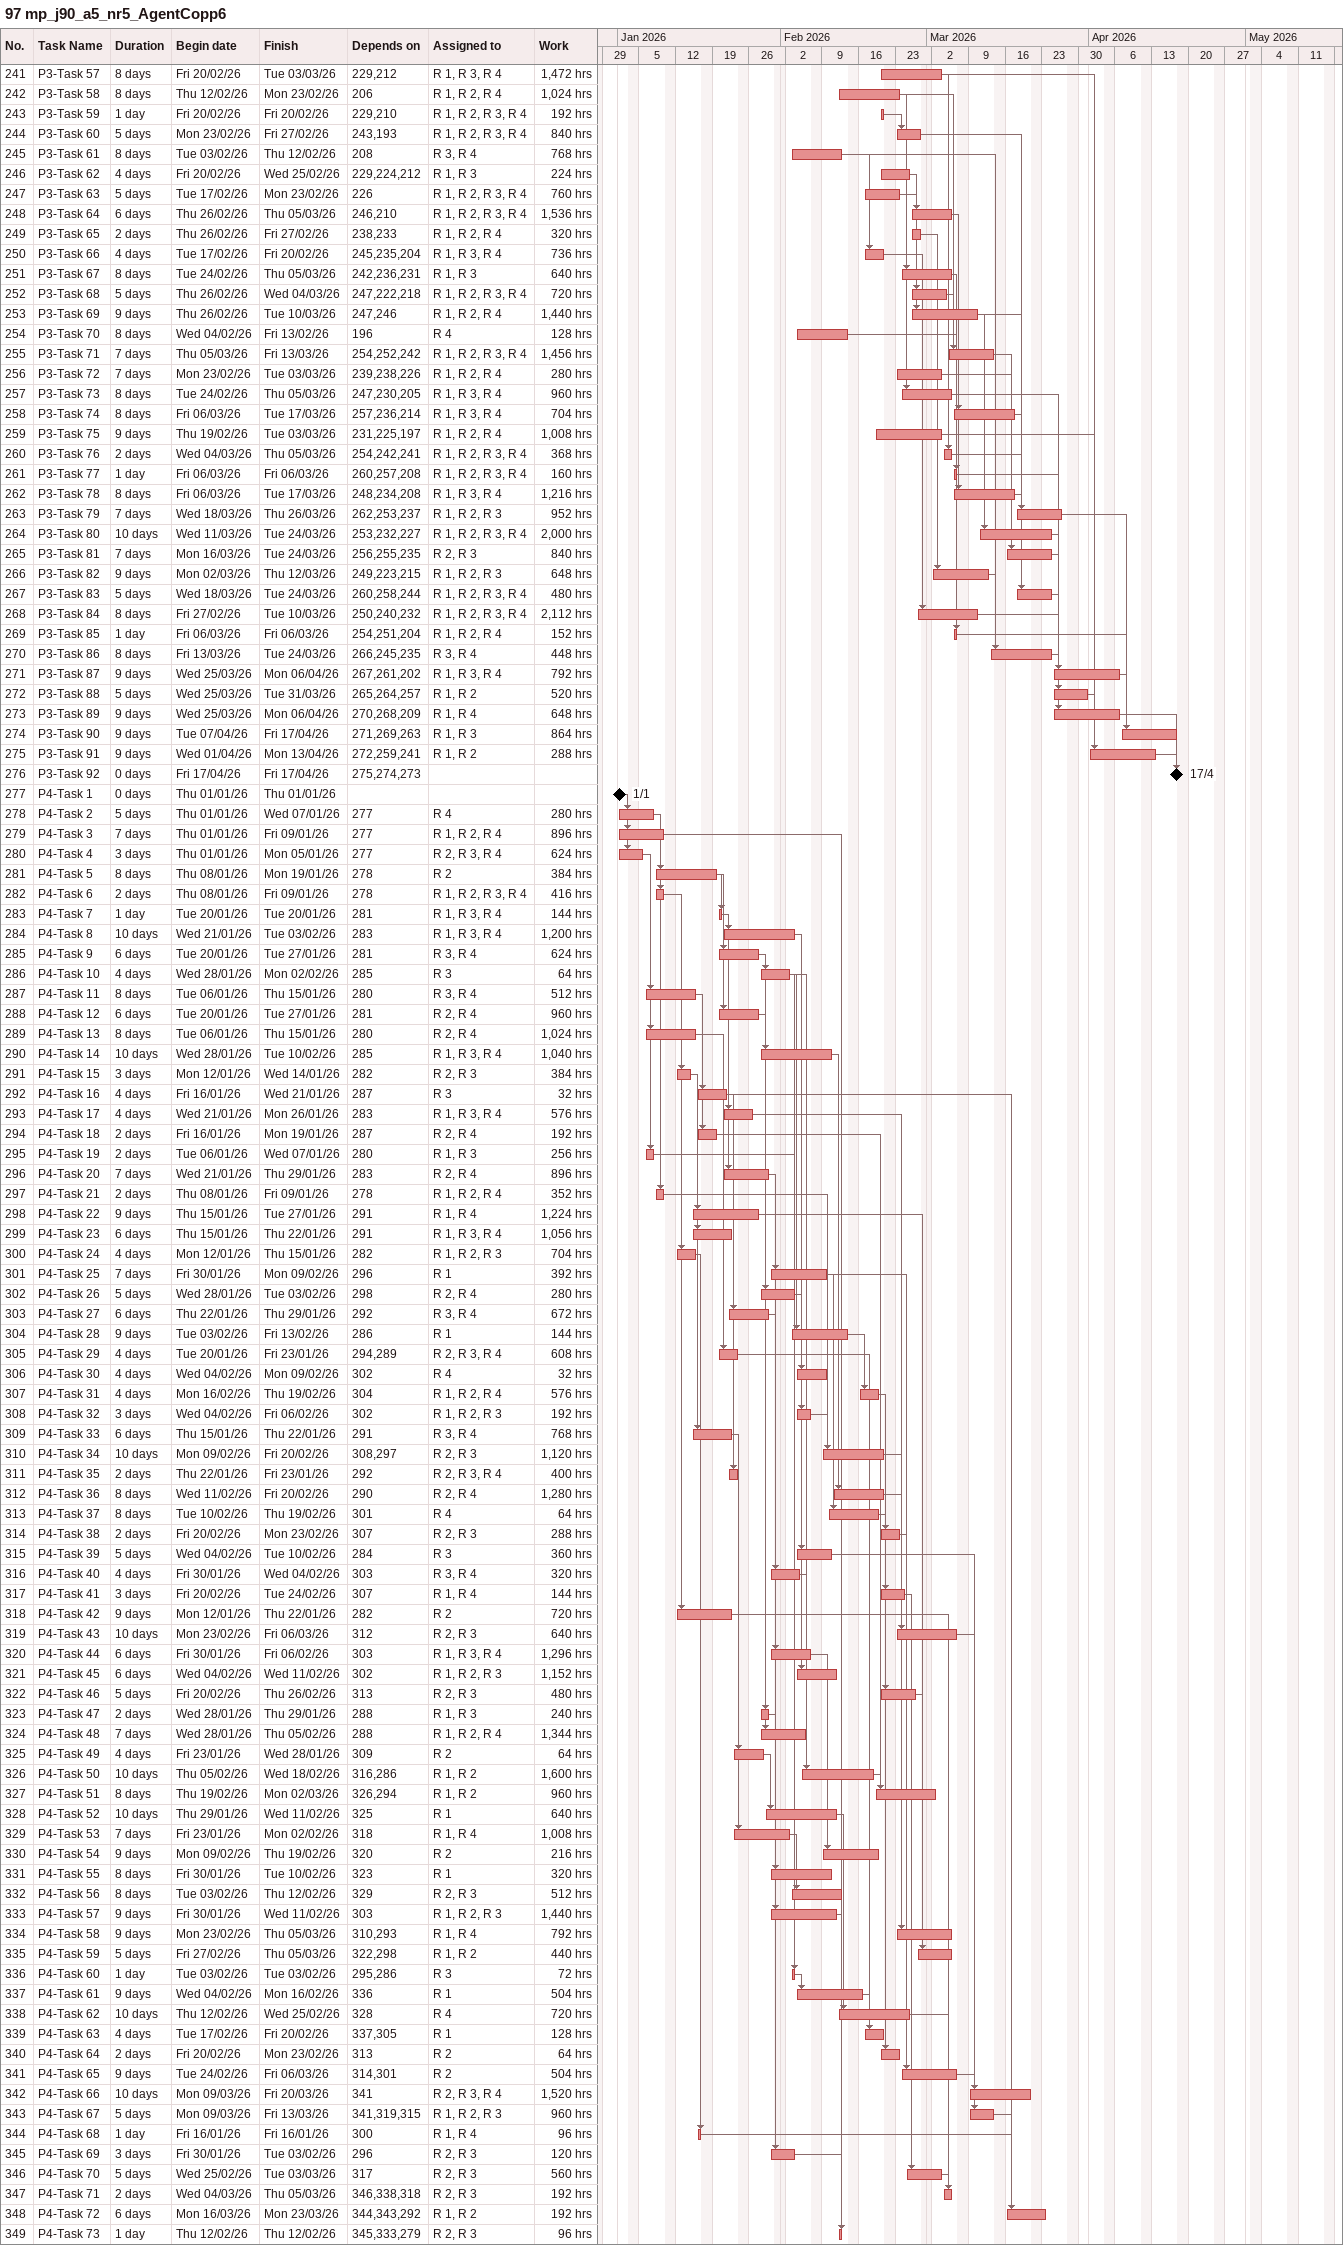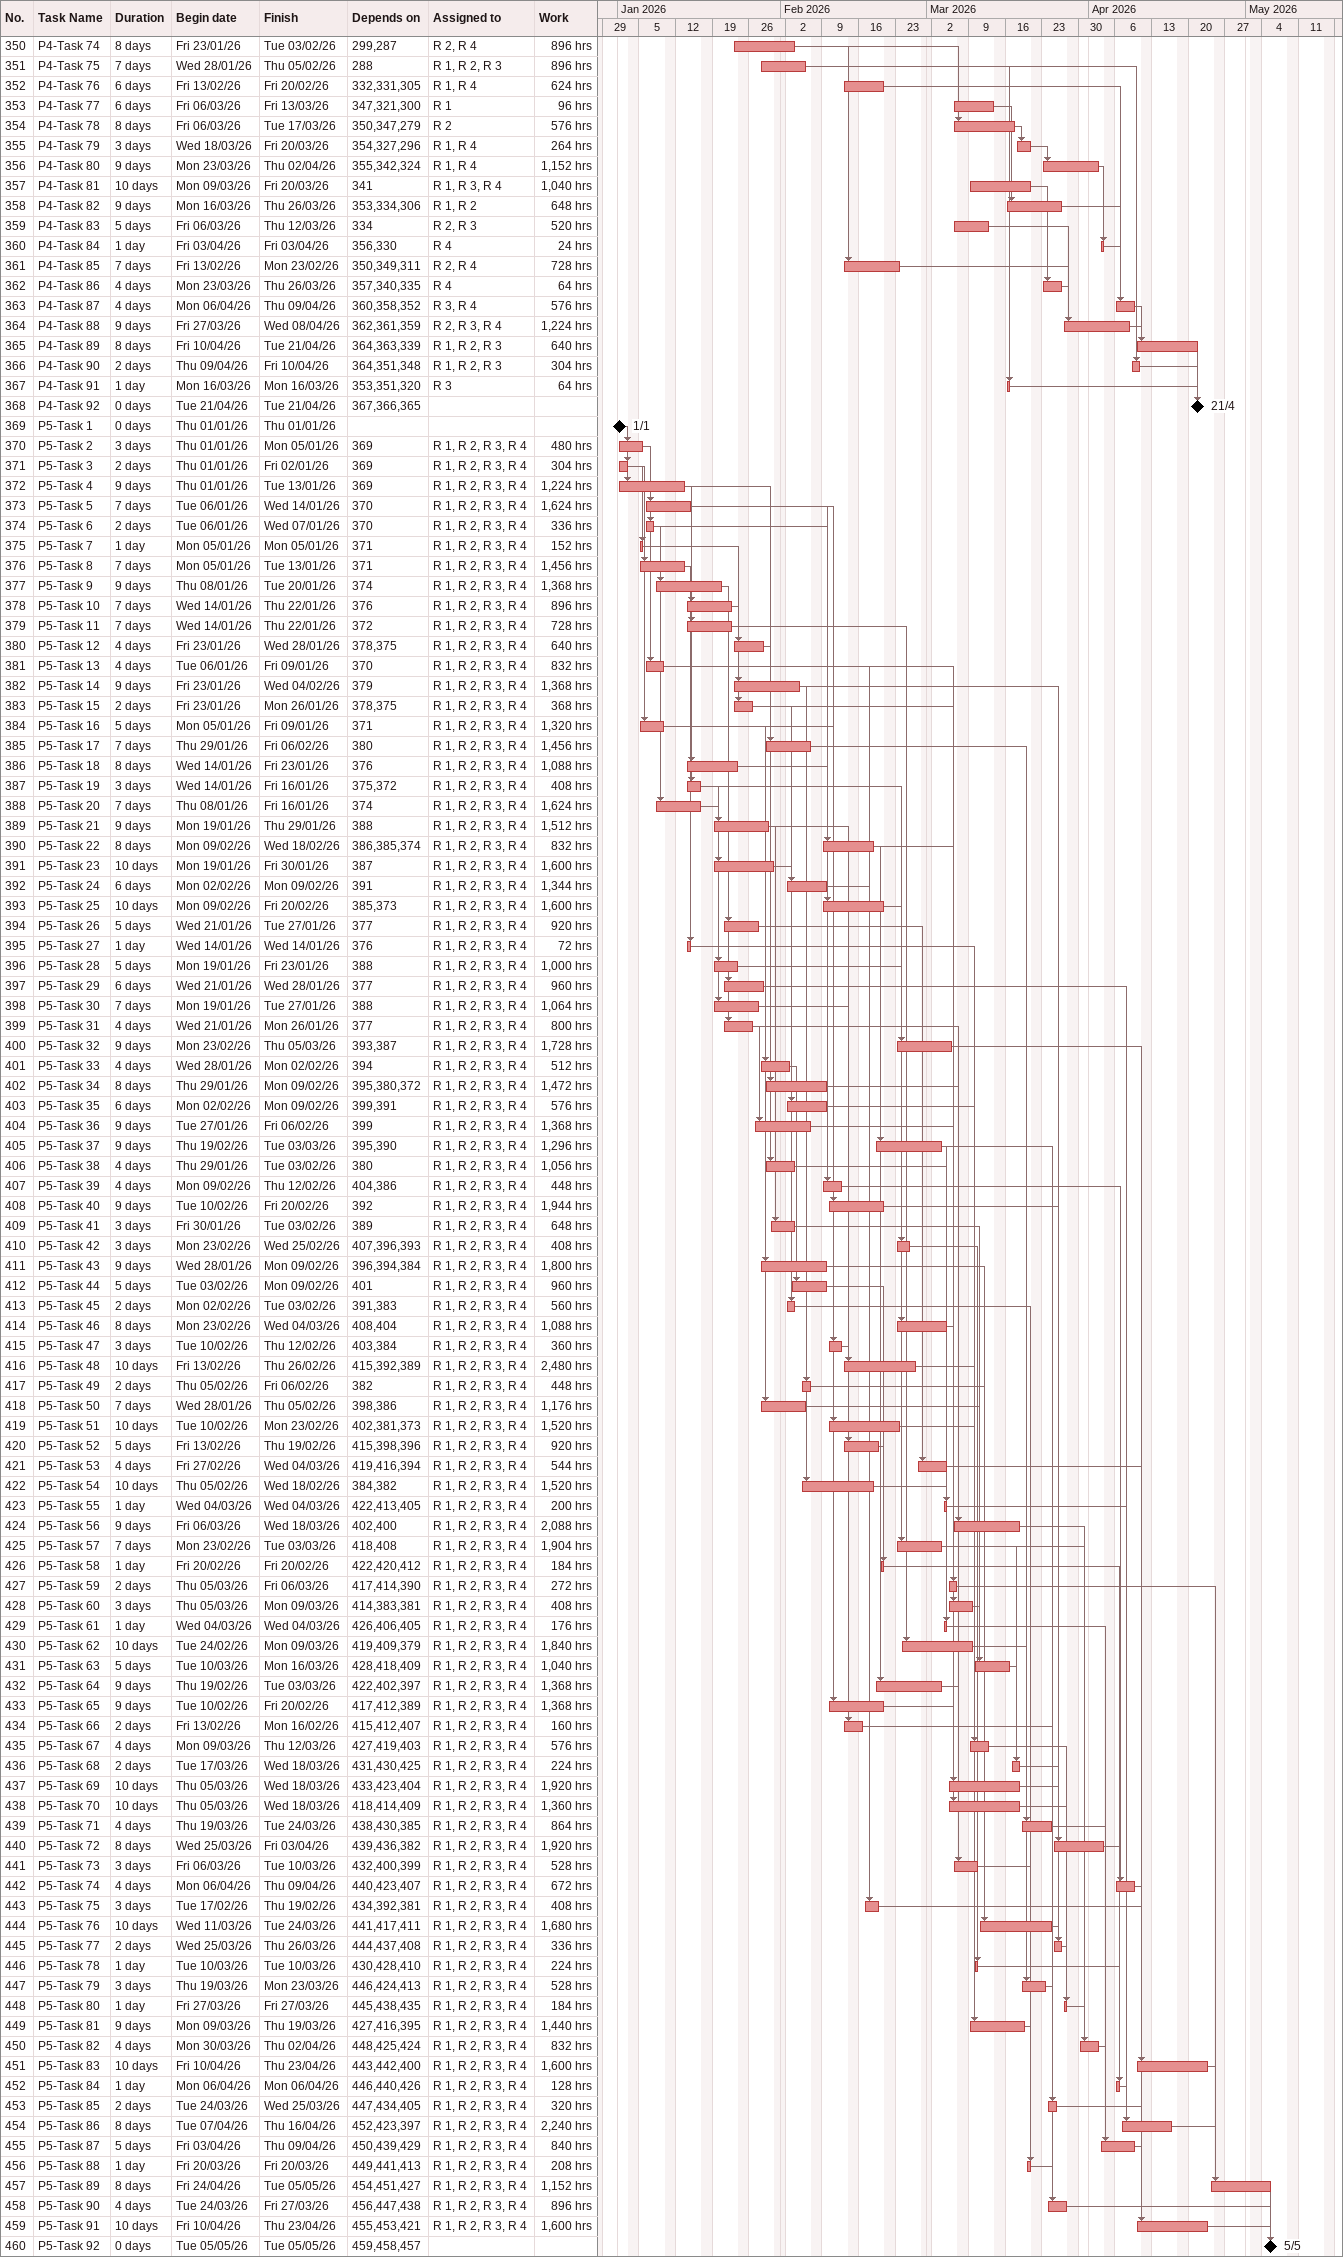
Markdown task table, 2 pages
97 mp_j90_a5_nr5_AgentCopp6

| ID | Task | Duration | Start | Finish | Predecessors | Resources | Work (h) |
|---|---|---|---|---|---|---|---|
| 241 | P3-Task 57 | 8d | 2026-02-20 | 2026-03-03 | 229, 212 | R 1, R 3, R 4 | 1472 |
| 242 | P3-Task 58 | 8d | 2026-02-12 | 2026-02-23 | 206 | R 1, R 2, R 4 | 1024 |
| 243 | P3-Task 59 | 1d | 2026-02-20 | 2026-02-20 | 229, 210 | R 1, R 2, R 3, R 4 | 192 |
| 244 | P3-Task 60 | 5d | 2026-02-23 | 2026-02-27 | 243, 193 | R 1, R 2, R 3, R 4 | 840 |
| 245 | P3-Task 61 | 8d | 2026-02-03 | 2026-02-12 | 208 | R 3, R 4 | 768 |
| 246 | P3-Task 62 | 4d | 2026-02-20 | 2026-02-25 | 229, 224, 212 | R 1, R 3 | 224 |
| 247 | P3-Task 63 | 5d | 2026-02-17 | 2026-02-23 | 226 | R 1, R 2, R 3, R 4 | 760 |
| 248 | P3-Task 64 | 6d | 2026-02-26 | 2026-03-05 | 246, 210 | R 1, R 2, R 3, R 4 | 1536 |
| 249 | P3-Task 65 | 2d | 2026-02-26 | 2026-02-27 | 238, 233 | R 1, R 2, R 4 | 320 |
| 250 | P3-Task 66 | 4d | 2026-02-17 | 2026-02-20 | 245, 235, 204 | R 1, R 3, R 4 | 736 |
| 251 | P3-Task 67 | 8d | 2026-02-24 | 2026-03-05 | 242, 236, 231 | R 1, R 3 | 640 |
| 252 | P3-Task 68 | 5d | 2026-02-26 | 2026-03-04 | 247, 222, 218 | R 1, R 2, R 3, R 4 | 720 |
| 253 | P3-Task 69 | 9d | 2026-02-26 | 2026-03-10 | 247, 246 | R 1, R 2, R 4 | 1440 |
| 254 | P3-Task 70 | 8d | 2026-02-04 | 2026-02-13 | 196 | R 4 | 128 |
| 255 | P3-Task 71 | 7d | 2026-03-05 | 2026-03-13 | 254, 252, 242 | R 1, R 2, R 3, R 4 | 1456 |
| 256 | P3-Task 72 | 7d | 2026-02-23 | 2026-03-03 | 239, 238, 226 | R 1, R 2, R 4 | 280 |
| 257 | P3-Task 73 | 8d | 2026-02-24 | 2026-03-05 | 247, 230, 205 | R 1, R 3, R 4 | 960 |
| 258 | P3-Task 74 | 8d | 2026-03-06 | 2026-03-17 | 257, 236, 214 | R 1, R 3, R 4 | 704 |
| 259 | P3-Task 75 | 9d | 2026-02-19 | 2026-03-03 | 231, 225, 197 | R 1, R 2, R 4 | 1008 |
| 260 | P3-Task 76 | 2d | 2026-03-04 | 2026-03-05 | 254, 242, 241 | R 1, R 2, R 3, R 4 | 368 |
| 261 | P3-Task 77 | 1d | 2026-03-06 | 2026-03-06 | 260, 257, 208 | R 1, R 2, R 3, R 4 | 160 |
| 262 | P3-Task 78 | 8d | 2026-03-06 | 2026-03-17 | 248, 234, 208 | R 1, R 3, R 4 | 1216 |
| 263 | P3-Task 79 | 7d | 2026-03-18 | 2026-03-26 | 262, 253, 237 | R 1, R 2, R 3 | 952 |
| 264 | P3-Task 80 | 10d | 2026-03-11 | 2026-03-24 | 253, 232, 227 | R 1, R 2, R 3, R 4 | 2000 |
| 265 | P3-Task 81 | 7d | 2026-03-16 | 2026-03-24 | 256, 255, 235 | R 2, R 3 | 840 |
| 266 | P3-Task 82 | 9d | 2026-03-02 | 2026-03-12 | 249, 223, 215 | R 1, R 2, R 3 | 648 |
| 267 | P3-Task 83 | 5d | 2026-03-18 | 2026-03-24 | 260, 258, 244 | R 1, R 2, R 3, R 4 | 480 |
| 268 | P3-Task 84 | 8d | 2026-02-27 | 2026-03-10 | 250, 240, 232 | R 1, R 2, R 3, R 4 | 2112 |
| 269 | P3-Task 85 | 1d | 2026-03-06 | 2026-03-06 | 254, 251, 204 | R 1, R 2, R 4 | 152 |
| 270 | P3-Task 86 | 8d | 2026-03-13 | 2026-03-24 | 266, 245, 235 | R 3, R 4 | 448 |
| 271 | P3-Task 87 | 9d | 2026-03-25 | 2026-04-06 | 267, 261, 202 | R 1, R 3, R 4 | 792 |
| 272 | P3-Task 88 | 5d | 2026-03-25 | 2026-03-31 | 265, 264, 257 | R 1, R 2 | 520 |
| 273 | P3-Task 89 | 9d | 2026-03-25 | 2026-04-06 | 270, 268, 209 | R 1, R 4 | 648 |
| 274 | P3-Task 90 | 9d | 2026-04-07 | 2026-04-17 | 271, 269, 263 | R 1, R 3 | 864 |
| 275 | P3-Task 91 | 9d | 2026-04-01 | 2026-04-13 | 272, 259, 241 | R 1, R 2 | 288 |
| 276 | P3-Task 92 | 0d | 2026-04-17 | 2026-04-17 | 275, 274, 273 |  |  |
| 277 | P4-Task 1 | 0d | 2026-01-01 | 2026-01-01 |  |  |  |
| 278 | P4-Task 2 | 5d | 2026-01-01 | 2026-01-07 | 277 | R 4 | 280 |
| 279 | P4-Task 3 | 7d | 2026-01-01 | 2026-01-09 | 277 | R 1, R 2, R 4 | 896 |
| 280 | P4-Task 4 | 3d | 2026-01-01 | 2026-01-05 | 277 | R 2, R 3, R 4 | 624 |
| 281 | P4-Task 5 | 8d | 2026-01-08 | 2026-01-19 | 278 | R 2 | 384 |
| 282 | P4-Task 6 | 2d | 2026-01-08 | 2026-01-09 | 278 | R 1, R 2, R 3, R 4 | 416 |
| 283 | P4-Task 7 | 1d | 2026-01-20 | 2026-01-20 | 281 | R 1, R 3, R 4 | 144 |
| 284 | P4-Task 8 | 10d | 2026-01-21 | 2026-02-03 | 283 | R 1, R 3, R 4 | 1200 |
| 285 | P4-Task 9 | 6d | 2026-01-20 | 2026-01-27 | 281 | R 3, R 4 | 624 |
| 286 | P4-Task 10 | 4d | 2026-01-28 | 2026-02-02 | 285 | R 3 | 64 |
| 287 | P4-Task 11 | 8d | 2026-01-06 | 2026-01-15 | 280 | R 3, R 4 | 512 |
| 288 | P4-Task 12 | 6d | 2026-01-20 | 2026-01-27 | 281 | R 2, R 4 | 960 |
| 289 | P4-Task 13 | 8d | 2026-01-06 | 2026-01-15 | 280 | R 2, R 4 | 1024 |
| 290 | P4-Task 14 | 10d | 2026-01-28 | 2026-02-10 | 285 | R 1, R 3, R 4 | 1040 |
| 291 | P4-Task 15 | 3d | 2026-01-12 | 2026-01-14 | 282 | R 2, R 3 | 384 |
| 292 | P4-Task 16 | 4d | 2026-01-16 | 2026-01-21 | 287 | R 3 | 32 |
| 293 | P4-Task 17 | 4d | 2026-01-21 | 2026-01-26 | 283 | R 1, R 3, R 4 | 576 |
| 294 | P4-Task 18 | 2d | 2026-01-16 | 2026-01-19 | 287 | R 2, R 4 | 192 |
| 295 | P4-Task 19 | 2d | 2026-01-06 | 2026-01-07 | 280 | R 1, R 3 | 256 |
| 296 | P4-Task 20 | 7d | 2026-01-21 | 2026-01-29 | 283 | R 2, R 4 | 896 |
| 297 | P4-Task 21 | 2d | 2026-01-08 | 2026-01-09 | 278 | R 1, R 2, R 4 | 352 |
| 298 | P4-Task 22 | 9d | 2026-01-15 | 2026-01-27 | 291 | R 1, R 4 | 1224 |
| 299 | P4-Task 23 | 6d | 2026-01-15 | 2026-01-22 | 291 | R 1, R 3, R 4 | 1056 |
| 300 | P4-Task 24 | 4d | 2026-01-12 | 2026-01-15 | 282 | R 1, R 2, R 3 | 704 |
| 301 | P4-Task 25 | 7d | 2026-01-30 | 2026-02-09 | 296 | R 1 | 392 |
| 302 | P4-Task 26 | 5d | 2026-01-28 | 2026-02-03 | 298 | R 2, R 4 | 280 |
| 303 | P4-Task 27 | 6d | 2026-01-22 | 2026-01-29 | 292 | R 3, R 4 | 672 |
| 304 | P4-Task 28 | 9d | 2026-02-03 | 2026-02-13 | 286 | R 1 | 144 |
| 305 | P4-Task 29 | 4d | 2026-01-20 | 2026-01-23 | 294, 289 | R 2, R 3, R 4 | 608 |
| 306 | P4-Task 30 | 4d | 2026-02-04 | 2026-02-09 | 302 | R 4 | 32 |
| 307 | P4-Task 31 | 4d | 2026-02-16 | 2026-02-19 | 304 | R 1, R 2, R 4 | 576 |
| 308 | P4-Task 32 | 3d | 2026-02-04 | 2026-02-06 | 302 | R 1, R 2, R 3 | 192 |
| 309 | P4-Task 33 | 6d | 2026-01-15 | 2026-01-22 | 291 | R 3, R 4 | 768 |
| 310 | P4-Task 34 | 10d | 2026-02-09 | 2026-02-20 | 308, 297 | R 2, R 3 | 1120 |
| 311 | P4-Task 35 | 2d | 2026-01-22 | 2026-01-23 | 292 | R 2, R 3, R 4 | 400 |
| 312 | P4-Task 36 | 8d | 2026-02-11 | 2026-02-20 | 290 | R 2, R 4 | 1280 |
| 313 | P4-Task 37 | 8d | 2026-02-10 | 2026-02-19 | 301 | R 4 | 64 |
| 314 | P4-Task 38 | 2d | 2026-02-20 | 2026-02-23 | 307 | R 2, R 3 | 288 |
| 315 | P4-Task 39 | 5d | 2026-02-04 | 2026-02-10 | 284 | R 3 | 360 |
| 316 | P4-Task 40 | 4d | 2026-01-30 | 2026-02-04 | 303 | R 3, R 4 | 320 |
| 317 | P4-Task 41 | 3d | 2026-02-20 | 2026-02-24 | 307 | R 1, R 4 | 144 |
| 318 | P4-Task 42 | 9d | 2026-01-12 | 2026-01-22 | 282 | R 2 | 720 |
| 319 | P4-Task 43 | 10d | 2026-02-23 | 2026-03-06 | 312 | R 2, R 3 | 640 |
| 320 | P4-Task 44 | 6d | 2026-01-30 | 2026-02-06 | 303 | R 1, R 3, R 4 | 1296 |
| 321 | P4-Task 45 | 6d | 2026-02-04 | 2026-02-11 | 302 | R 1, R 2, R 3 | 1152 |
| 322 | P4-Task 46 | 5d | 2026-02-20 | 2026-02-26 | 313 | R 2, R 3 | 480 |
| 323 | P4-Task 47 | 2d | 2026-01-28 | 2026-01-29 | 288 | R 1, R 3 | 240 |
| 324 | P4-Task 48 | 7d | 2026-01-28 | 2026-02-05 | 288 | R 1, R 2, R 4 | 1344 |
| 325 | P4-Task 49 | 4d | 2026-01-23 | 2026-01-28 | 309 | R 2 | 64 |
| 326 | P4-Task 50 | 10d | 2026-02-05 | 2026-02-18 | 316, 286 | R 1, R 2 | 1600 |
| 327 | P4-Task 51 | 8d | 2026-02-19 | 2026-03-02 | 326, 294 | R 1, R 2 | 960 |
| 328 | P4-Task 52 | 10d | 2026-01-29 | 2026-02-11 | 325 | R 1 | 640 |
| 329 | P4-Task 53 | 7d | 2026-01-23 | 2026-02-02 | 318 | R 1, R 4 | 1008 |
| 330 | P4-Task 54 | 9d | 2026-02-09 | 2026-02-19 | 320 | R 2 | 216 |
| 331 | P4-Task 55 | 8d | 2026-01-30 | 2026-02-10 | 323 | R 1 | 320 |
| 332 | P4-Task 56 | 8d | 2026-02-03 | 2026-02-12 | 329 | R 2, R 3 | 512 |
| 333 | P4-Task 57 | 9d | 2026-01-30 | 2026-02-11 | 303 | R 1, R 2, R 3 | 1440 |
| 334 | P4-Task 58 | 9d | 2026-02-23 | 2026-03-05 | 310, 293 | R 1, R 4 | 792 |
| 335 | P4-Task 59 | 5d | 2026-02-27 | 2026-03-05 | 322, 298 | R 1, R 2 | 440 |
| 336 | P4-Task 60 | 1d | 2026-02-03 | 2026-02-03 | 295, 286 | R 3 | 72 |
| 337 | P4-Task 61 | 9d | 2026-02-04 | 2026-02-16 | 336 | R 1 | 504 |
| 338 | P4-Task 62 | 10d | 2026-02-12 | 2026-02-25 | 328 | R 4 | 720 |
| 339 | P4-Task 63 | 4d | 2026-02-17 | 2026-02-20 | 337, 305 | R 1 | 128 |
| 340 | P4-Task 64 | 2d | 2026-02-20 | 2026-02-23 | 313 | R 2 | 64 |
| 341 | P4-Task 65 | 9d | 2026-02-24 | 2026-03-06 | 314, 301 | R 2 | 504 |
| 342 | P4-Task 66 | 10d | 2026-03-09 | 2026-03-20 | 341 | R 2, R 3, R 4 | 1520 |
| 343 | P4-Task 67 | 5d | 2026-03-09 | 2026-03-13 | 341, 319, 315 | R 1, R 2, R 3 | 960 |
| 344 | P4-Task 68 | 1d | 2026-01-16 | 2026-01-16 | 300 | R 1, R 4 | 96 |
| 345 | P4-Task 69 | 3d | 2026-01-30 | 2026-02-03 | 296 | R 2, R 3 | 120 |
| 346 | P4-Task 70 | 5d | 2026-02-25 | 2026-03-03 | 317 | R 2, R 3 | 560 |
| 347 | P4-Task 71 | 2d | 2026-03-04 | 2026-03-05 | 346, 338, 318 | R 2, R 3 | 192 |
| 348 | P4-Task 72 | 6d | 2026-03-16 | 2026-03-23 | 344, 343, 292 | R 1, R 2 | 192 |
| 349 | P4-Task 73 | 1d | 2026-02-12 | 2026-02-12 | 345, 333, 279 | R 2, R 3 | 96 |
| 350 | P4-Task 74 | 8d | 2026-01-23 | 2026-02-03 | 299, 287 | R 2, R 4 | 896 |
| 351 | P4-Task 75 | 7d | 2026-01-28 | 2026-02-05 | 288 | R 1, R 2, R 3 | 896 |
| 352 | P4-Task 76 | 6d | 2026-02-13 | 2026-02-20 | 332, 331, 305 | R 1, R 4 | 624 |
| 353 | P4-Task 77 | 6d | 2026-03-06 | 2026-03-13 | 347, 321, 300 | R 1 | 96 |
| 354 | P4-Task 78 | 8d | 2026-03-06 | 2026-03-17 | 350, 347, 279 | R 2 | 576 |
| 355 | P4-Task 79 | 3d | 2026-03-18 | 2026-03-20 | 354, 327, 296 | R 1, R 4 | 264 |
| 356 | P4-Task 80 | 9d | 2026-03-23 | 2026-04-02 | 355, 342, 324 | R 1, R 4 | 1152 |
| 357 | P4-Task 81 | 10d | 2026-03-09 | 2026-03-20 | 341 | R 1, R 3, R 4 | 1040 |
| 358 | P4-Task 82 | 9d | 2026-03-16 | 2026-03-26 | 353, 334, 306 | R 1, R 2 | 648 |
| 359 | P4-Task 83 | 5d | 2026-03-06 | 2026-03-12 | 334 | R 2, R 3 | 520 |
| 360 | P4-Task 84 | 1d | 2026-04-03 | 2026-04-03 | 356, 330 | R 4 | 24 |
| 361 | P4-Task 85 | 7d | 2026-02-13 | 2026-02-23 | 350, 349, 311 | R 2, R 4 | 728 |
| 362 | P4-Task 86 | 4d | 2026-03-23 | 2026-03-26 | 357, 340, 335 | R 4 | 64 |
| 363 | P4-Task 87 | 4d | 2026-04-06 | 2026-04-09 | 360, 358, 352 | R 3, R 4 | 576 |
| 364 | P4-Task 88 | 9d | 2026-03-27 | 2026-04-08 | 362, 361, 359 | R 2, R 3, R 4 | 1224 |
| 365 | P4-Task 89 | 8d | 2026-04-10 | 2026-04-21 | 364, 363, 339 | R 1, R 2, R 3 | 640 |
| 366 | P4-Task 90 | 2d | 2026-04-09 | 2026-04-10 | 364, 351, 348 | R 1, R 2, R 3 | 304 |
| 367 | P4-Task 91 | 1d | 2026-03-16 | 2026-03-16 | 353, 351, 320 | R 3 | 64 |
| 368 | P4-Task 92 | 0d | 2026-04-21 | 2026-04-21 | 367, 366, 365 |  |  |
| 369 | P5-Task 1 | 0d | 2026-01-01 | 2026-01-01 |  |  |  |
| 370 | P5-Task 2 | 3d | 2026-01-01 | 2026-01-05 | 369 | R 1, R 2, R 3, R 4 | 480 |
| 371 | P5-Task 3 | 2d | 2026-01-01 | 2026-01-02 | 369 | R 1, R 2, R 3, R 4 | 304 |
| 372 | P5-Task 4 | 9d | 2026-01-01 | 2026-01-13 | 369 | R 1, R 2, R 3, R 4 | 1224 |
| 373 | P5-Task 5 | 7d | 2026-01-06 | 2026-01-14 | 370 | R 1, R 2, R 3, R 4 | 1624 |
| 374 | P5-Task 6 | 2d | 2026-01-06 | 2026-01-07 | 370 | R 1, R 2, R 3, R 4 | 336 |
| 375 | P5-Task 7 | 1d | 2026-01-05 | 2026-01-05 | 371 | R 1, R 2, R 3, R 4 | 152 |
| 376 | P5-Task 8 | 7d | 2026-01-05 | 2026-01-13 | 371 | R 1, R 2, R 3, R 4 | 1456 |
| 377 | P5-Task 9 | 9d | 2026-01-08 | 2026-01-20 | 374 | R 1, R 2, R 3, R 4 | 1368 |
| 378 | P5-Task 10 | 7d | 2026-01-14 | 2026-01-22 | 376 | R 1, R 2, R 3, R 4 | 896 |
| 379 | P5-Task 11 | 7d | 2026-01-14 | 2026-01-22 | 372 | R 1, R 2, R 3, R 4 | 728 |
| 380 | P5-Task 12 | 4d | 2026-01-23 | 2026-01-28 | 378, 375 | R 1, R 2, R 3, R 4 | 640 |
| 381 | P5-Task 13 | 4d | 2026-01-06 | 2026-01-09 | 370 | R 1, R 2, R 3, R 4 | 832 |
| 382 | P5-Task 14 | 9d | 2026-01-23 | 2026-02-04 | 379 | R 1, R 2, R 3, R 4 | 1368 |
| 383 | P5-Task 15 | 2d | 2026-01-23 | 2026-01-26 | 378, 375 | R 1, R 2, R 3, R 4 | 368 |
| 384 | P5-Task 16 | 5d | 2026-01-05 | 2026-01-09 | 371 | R 1, R 2, R 3, R 4 | 1320 |
| 385 | P5-Task 17 | 7d | 2026-01-29 | 2026-02-06 | 380 | R 1, R 2, R 3, R 4 | 1456 |
| 386 | P5-Task 18 | 8d | 2026-01-14 | 2026-01-23 | 376 | R 1, R 2, R 3, R 4 | 1088 |
| 387 | P5-Task 19 | 3d | 2026-01-14 | 2026-01-16 | 375, 372 | R 1, R 2, R 3, R 4 | 408 |
| 388 | P5-Task 20 | 7d | 2026-01-08 | 2026-01-16 | 374 | R 1, R 2, R 3, R 4 | 1624 |
| 389 | P5-Task 21 | 9d | 2026-01-19 | 2026-01-29 | 388 | R 1, R 2, R 3, R 4 | 1512 |
| 390 | P5-Task 22 | 8d | 2026-02-09 | 2026-02-18 | 386, 385, 374 | R 1, R 2, R 3, R 4 | 832 |
| 391 | P5-Task 23 | 10d | 2026-01-19 | 2026-01-30 | 387 | R 1, R 2, R 3, R 4 | 1600 |
| 392 | P5-Task 24 | 6d | 2026-02-02 | 2026-02-09 | 391 | R 1, R 2, R 3, R 4 | 1344 |
| 393 | P5-Task 25 | 10d | 2026-02-09 | 2026-02-20 | 385, 373 | R 1, R 2, R 3, R 4 | 1600 |
| 394 | P5-Task 26 | 5d | 2026-01-21 | 2026-01-27 | 377 | R 1, R 2, R 3, R 4 | 920 |
| 395 | P5-Task 27 | 1d | 2026-01-14 | 2026-01-14 | 376 | R 1, R 2, R 3, R 4 | 72 |
| 396 | P5-Task 28 | 5d | 2026-01-19 | 2026-01-23 | 388 | R 1, R 2, R 3, R 4 | 1000 |
| 397 | P5-Task 29 | 6d | 2026-01-21 | 2026-01-28 | 377 | R 1, R 2, R 3, R 4 | 960 |
| 398 | P5-Task 30 | 7d | 2026-01-19 | 2026-01-27 | 388 | R 1, R 2, R 3, R 4 | 1064 |
| 399 | P5-Task 31 | 4d | 2026-01-21 | 2026-01-26 | 377 | R 1, R 2, R 3, R 4 | 800 |
| 400 | P5-Task 32 | 9d | 2026-02-23 | 2026-03-05 | 393, 387 | R 1, R 2, R 3, R 4 | 1728 |
| 401 | P5-Task 33 | 4d | 2026-01-28 | 2026-02-02 | 394 | R 1, R 2, R 3, R 4 | 512 |
| 402 | P5-Task 34 | 8d | 2026-01-29 | 2026-02-09 | 395, 380, 372 | R 1, R 2, R 3, R 4 | 1472 |
| 403 | P5-Task 35 | 6d | 2026-02-02 | 2026-02-09 | 399, 391 | R 1, R 2, R 3, R 4 | 576 |
| 404 | P5-Task 36 | 9d | 2026-01-27 | 2026-02-06 | 399 | R 1, R 2, R 3, R 4 | 1368 |
| 405 | P5-Task 37 | 9d | 2026-02-19 | 2026-03-03 | 395, 390 | R 1, R 2, R 3, R 4 | 1296 |
| 406 | P5-Task 38 | 4d | 2026-01-29 | 2026-02-03 | 380 | R 1, R 2, R 3, R 4 | 1056 |
| 407 | P5-Task 39 | 4d | 2026-02-09 | 2026-02-12 | 404, 386 | R 1, R 2, R 3, R 4 | 448 |
| 408 | P5-Task 40 | 9d | 2026-02-10 | 2026-02-20 | 392 | R 1, R 2, R 3, R 4 | 1944 |
| 409 | P5-Task 41 | 3d | 2026-01-30 | 2026-02-03 | 389 | R 1, R 2, R 3, R 4 | 648 |
| 410 | P5-Task 42 | 3d | 2026-02-23 | 2026-02-25 | 407, 396, 393 | R 1, R 2, R 3, R 4 | 408 |
| 411 | P5-Task 43 | 9d | 2026-01-28 | 2026-02-09 | 396, 394, 384 | R 1, R 2, R 3, R 4 | 1800 |
| 412 | P5-Task 44 | 5d | 2026-02-03 | 2026-02-09 | 401 | R 1, R 2, R 3, R 4 | 960 |
| 413 | P5-Task 45 | 2d | 2026-02-02 | 2026-02-03 | 391, 383 | R 1, R 2, R 3, R 4 | 560 |
| 414 | P5-Task 46 | 8d | 2026-02-23 | 2026-03-04 | 408, 404 | R 1, R 2, R 3, R 4 | 1088 |
| 415 | P5-Task 47 | 3d | 2026-02-10 | 2026-02-12 | 403, 384 | R 1, R 2, R 3, R 4 | 360 |
| 416 | P5-Task 48 | 10d | 2026-02-13 | 2026-02-26 | 415, 392, 389 | R 1, R 2, R 3, R 4 | 2480 |
| 417 | P5-Task 49 | 2d | 2026-02-05 | 2026-02-06 | 382 | R 1, R 2, R 3, R 4 | 448 |
| 418 | P5-Task 50 | 7d | 2026-01-28 | 2026-02-05 | 398, 386 | R 1, R 2, R 3, R 4 | 1176 |
| 419 | P5-Task 51 | 10d | 2026-02-10 | 2026-02-23 | 402, 381, 373 | R 1, R 2, R 3, R 4 | 1520 |
| 420 | P5-Task 52 | 5d | 2026-02-13 | 2026-02-19 | 415, 398, 396 | R 1, R 2, R 3, R 4 | 920 |
| 421 | P5-Task 53 | 4d | 2026-02-27 | 2026-03-04 | 419, 416, 394 | R 1, R 2, R 3, R 4 | 544 |
| 422 | P5-Task 54 | 10d | 2026-02-05 | 2026-02-18 | 384, 382 | R 1, R 2, R 3, R 4 | 1520 |
| 423 | P5-Task 55 | 1d | 2026-03-04 | 2026-03-04 | 422, 413, 405 | R 1, R 2, R 3, R 4 | 200 |
| 424 | P5-Task 56 | 9d | 2026-03-06 | 2026-03-18 | 402, 400 | R 1, R 2, R 3, R 4 | 2088 |
| 425 | P5-Task 57 | 7d | 2026-02-23 | 2026-03-03 | 418, 408 | R 1, R 2, R 3, R 4 | 1904 |
| 426 | P5-Task 58 | 1d | 2026-02-20 | 2026-02-20 | 422, 420, 412 | R 1, R 2, R 3, R 4 | 184 |
| 427 | P5-Task 59 | 2d | 2026-03-05 | 2026-03-06 | 417, 414, 390 | R 1, R 2, R 3, R 4 | 272 |
| 428 | P5-Task 60 | 3d | 2026-03-05 | 2026-03-09 | 414, 383, 381 | R 1, R 2, R 3, R 4 | 408 |
| 429 | P5-Task 61 | 1d | 2026-03-04 | 2026-03-04 | 426, 406, 405 | R 1, R 2, R 3, R 4 | 176 |
| 430 | P5-Task 62 | 10d | 2026-02-24 | 2026-03-09 | 419, 409, 379 | R 1, R 2, R 3, R 4 | 1840 |
| 431 | P5-Task 63 | 5d | 2026-03-10 | 2026-03-16 | 428, 418, 409 | R 1, R 2, R 3, R 4 | 1040 |
| 432 | P5-Task 64 | 9d | 2026-02-19 | 2026-03-03 | 422, 402, 397 | R 1, R 2, R 3, R 4 | 1368 |
| 433 | P5-Task 65 | 9d | 2026-02-10 | 2026-02-20 | 417, 412, 389 | R 1, R 2, R 3, R 4 | 1368 |
| 434 | P5-Task 66 | 2d | 2026-02-13 | 2026-02-16 | 415, 412, 407 | R 1, R 2, R 3, R 4 | 160 |
| 435 | P5-Task 67 | 4d | 2026-03-09 | 2026-03-12 | 427, 419, 403 | R 1, R 2, R 3, R 4 | 576 |
| 436 | P5-Task 68 | 2d | 2026-03-17 | 2026-03-18 | 431, 430, 425 | R 1, R 2, R 3, R 4 | 224 |
| 437 | P5-Task 69 | 10d | 2026-03-05 | 2026-03-18 | 433, 423, 404 | R 1, R 2, R 3, R 4 | 1920 |
| 438 | P5-Task 70 | 10d | 2026-03-05 | 2026-03-18 | 418, 414, 409 | R 1, R 2, R 3, R 4 | 1360 |
| 439 | P5-Task 71 | 4d | 2026-03-19 | 2026-03-24 | 438, 430, 385 | R 1, R 2, R 3, R 4 | 864 |
| 440 | P5-Task 72 | 8d | 2026-03-25 | 2026-04-03 | 439, 436, 382 | R 1, R 2, R 3, R 4 | 1920 |
| 441 | P5-Task 73 | 3d | 2026-03-06 | 2026-03-10 | 432, 400, 399 | R 1, R 2, R 3, R 4 | 528 |
| 442 | P5-Task 74 | 4d | 2026-04-06 | 2026-04-09 | 440, 423, 407 | R 1, R 2, R 3, R 4 | 672 |
| 443 | P5-Task 75 | 3d | 2026-02-17 | 2026-02-19 | 434, 392, 381 | R 1, R 2, R 3, R 4 | 408 |
| 444 | P5-Task 76 | 10d | 2026-03-11 | 2026-03-24 | 441, 417, 411 | R 1, R 2, R 3, R 4 | 1680 |
| 445 | P5-Task 77 | 2d | 2026-03-25 | 2026-03-26 | 444, 437, 408 | R 1, R 2, R 3, R 4 | 336 |
| 446 | P5-Task 78 | 1d | 2026-03-10 | 2026-03-10 | 430, 428, 410 | R 1, R 2, R 3, R 4 | 224 |
| 447 | P5-Task 79 | 3d | 2026-03-19 | 2026-03-23 | 446, 424, 413 | R 1, R 2, R 3, R 4 | 528 |
| 448 | P5-Task 80 | 1d | 2026-03-27 | 2026-03-27 | 445, 438, 435 | R 1, R 2, R 3, R 4 | 184 |
| 449 | P5-Task 81 | 9d | 2026-03-09 | 2026-03-19 | 427, 416, 395 | R 1, R 2, R 3, R 4 | 1440 |
| 450 | P5-Task 82 | 4d | 2026-03-30 | 2026-04-02 | 448, 425, 424 | R 1, R 2, R 3, R 4 | 832 |
| 451 | P5-Task 83 | 10d | 2026-04-10 | 2026-04-23 | 443, 442, 400 | R 1, R 2, R 3, R 4 | 1600 |
| 452 | P5-Task 84 | 1d | 2026-04-06 | 2026-04-06 | 446, 440, 426 | R 1, R 2, R 3, R 4 | 128 |
| 453 | P5-Task 85 | 2d | 2026-03-24 | 2026-03-25 | 447, 434, 405 | R 1, R 2, R 3, R 4 | 320 |
| 454 | P5-Task 86 | 8d | 2026-04-07 | 2026-04-16 | 452, 423, 397 | R 1, R 2, R 3, R 4 | 2240 |
| 455 | P5-Task 87 | 5d | 2026-04-03 | 2026-04-09 | 450, 439, 429 | R 1, R 2, R 3, R 4 | 840 |
| 456 | P5-Task 88 | 1d | 2026-03-20 | 2026-03-20 | 449, 441, 413 | R 1, R 2, R 3, R 4 | 208 |
| 457 | P5-Task 89 | 8d | 2026-04-24 | 2026-05-05 | 454, 451, 427 | R 1, R 2, R 3, R 4 | 1152 |
| 458 | P5-Task 90 | 4d | 2026-03-24 | 2026-03-27 | 456, 447, 438 | R 1, R 2, R 3, R 4 | 896 |
| 459 | P5-Task 91 | 10d | 2026-04-10 | 2026-04-23 | 455, 453, 421 | R 1, R 2, R 3, R 4 | 1600 |
| 460 | P5-Task 92 | 0d | 2026-05-05 | 2026-05-05 | 459, 458, 457 |  |  |
